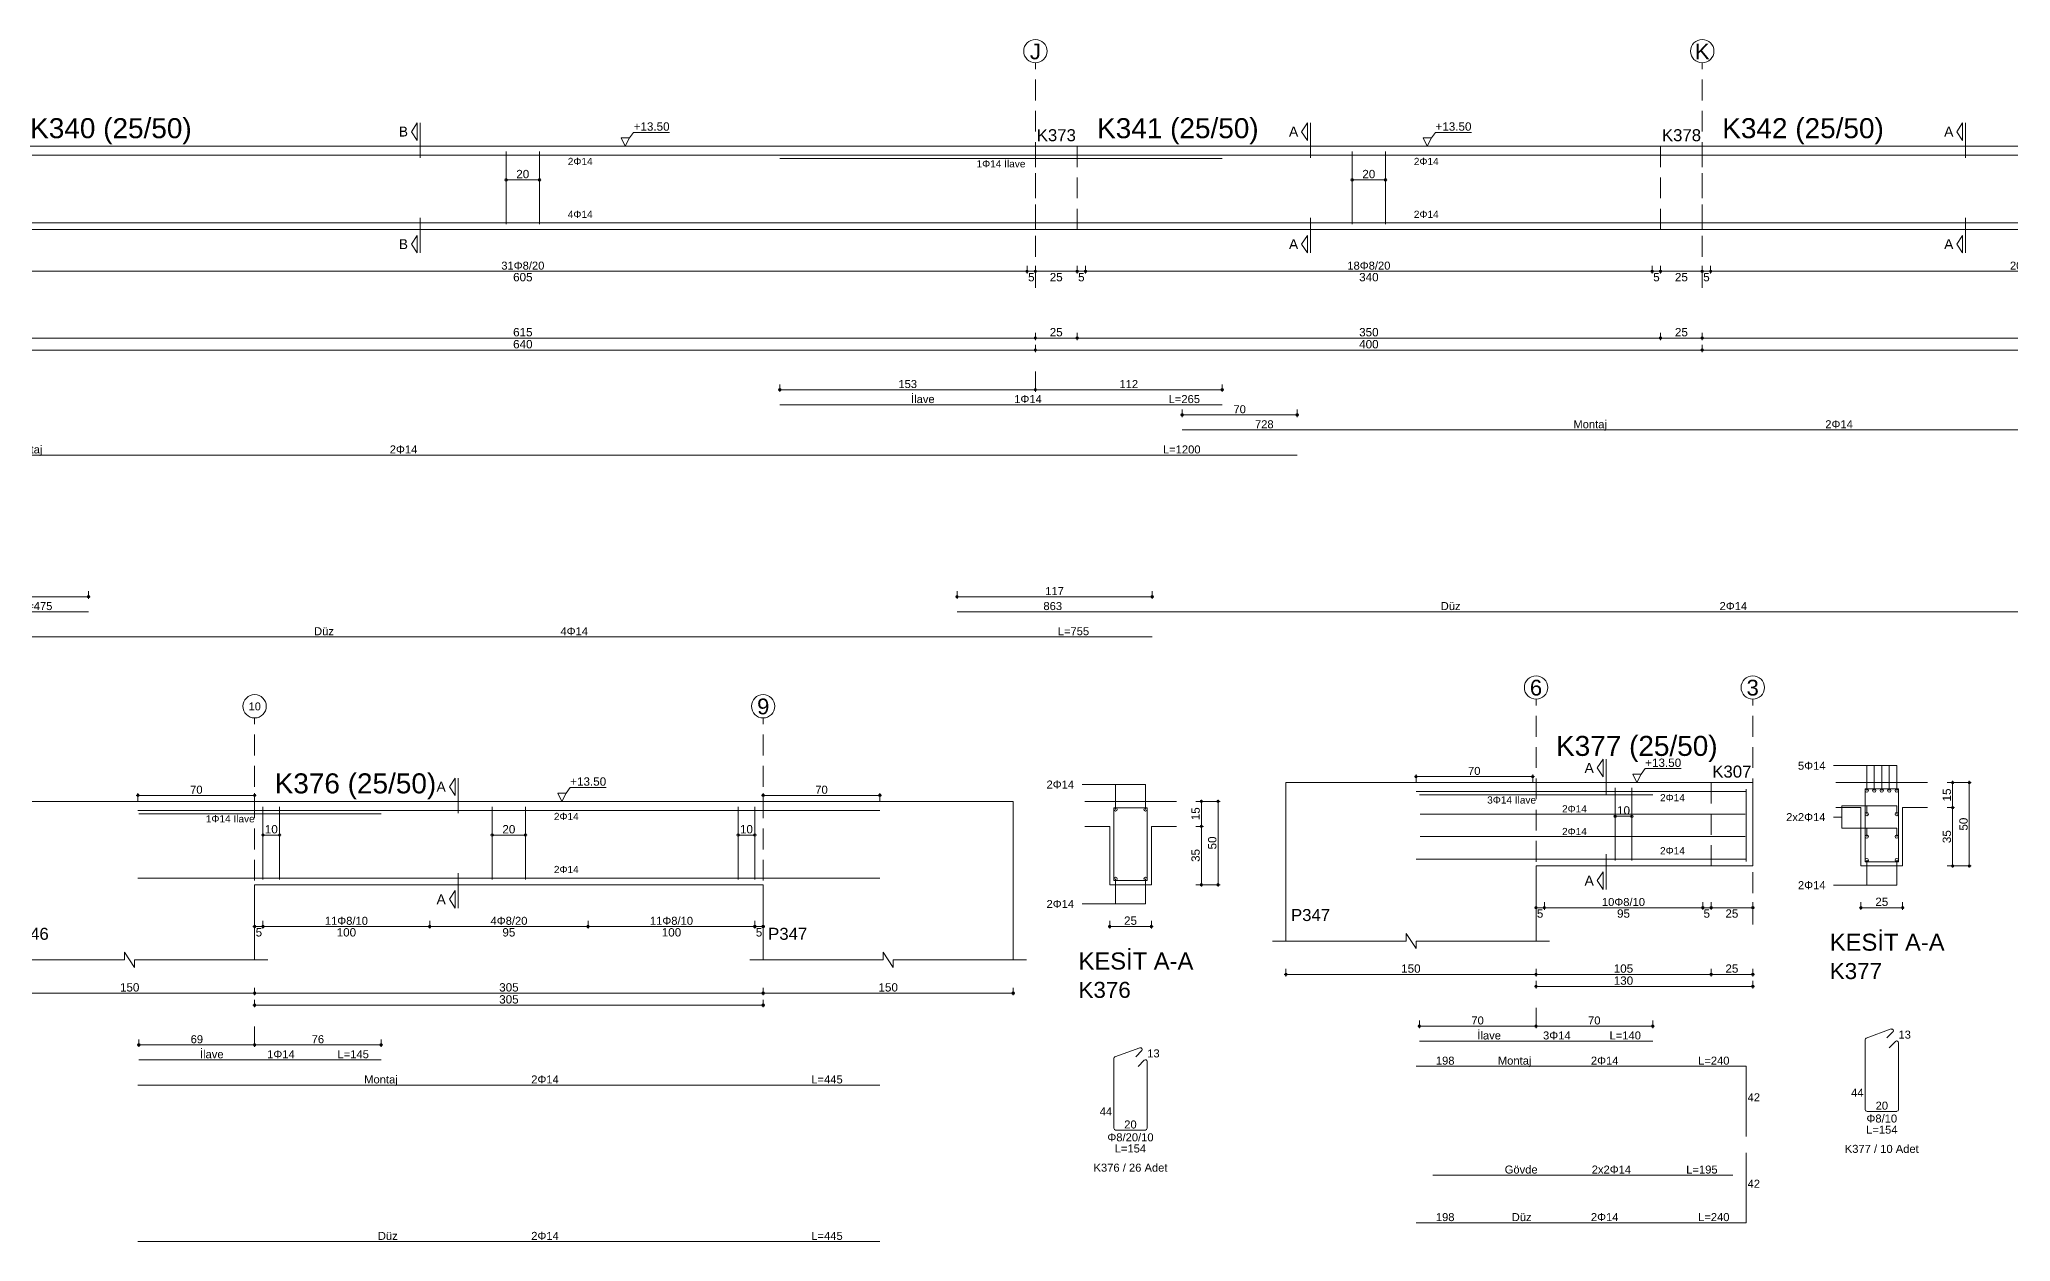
# Model space of a CAD drawing. Header units: millimetres. Extents: x 2232 to 85269, y -3593 to 5869.
# Drawn here: x 57228 to 59002, y -2623 to -1542 of the extents above; entities that cross this region are included whole.
import ezdxf

# ---------------------------------------------------------------- set-up
doc = ezdxf.new("R2010")
doc.units = ezdxf.units.MM
doc.linetypes.add('DASHDOT2', pattern=[12.7, 6.35, -3.175, 0, -3.175])
doc.linetypes.add('DASHED4', pattern=[18.75, 12.5, -6.25])
doc.layers.add('aks', color=251, linetype='DASHDOT2', lineweight=35)
for name, color, linetype in [('Donatı Topl. Uzun. Yazısı', 7, 'Continuous'), ('Donatı Uz. Yazısı', 7, 'Continuous'), ('Donatı Yazısı', 7, 'Continuous'), ('Donatı Çizgisi', 7, 'Continuous'), ('Kiriş', 7, 'Continuous'), ('Standart', 7, 'Continuous'), ('Ölçülendirme', 7, 'Continuous')]:
    doc.layers.add(name, color=color, linetype=linetype)
doc.styles.add('arial_1_18', font='arial.ttf', dxfattribs={"height": 0.2})

# ---------------------------------------------------------------- blocks, each defined once
blk = doc.blocks.new('IDE263Entity7549')
at = {"layer": 'aks', "color": 30, "linetype": 'DASHED4', "lineweight": 5}
for points in [[(18340.6, 2047), (18340.6, 2182)], [(18740.6, 2047), (18740.6, 2182)], [(18340.6, 1986), (18340.6, 1997)]]:
    blk.add_lwpolyline(points, dxfattribs=at)
at = {"layer": 'aks', "color": 1, "linetype": 'Continuous', "lineweight": 5}
for centre in [(18340.6, 2189), (18740.6, 2189)]:
    blk.add_circle(centre, 7, dxfattribs=at)
at = {"layer": 'Donatı Çizgisi', "color": 5, "linetype": 'Continuous', "lineweight": 5}
for points in [[(18023.1, 2085.2), (18023.1, 2128.8)], [(18043.1, 2085.2), (18043.1, 2128.8)], [(18530.6, 2085.2), (18530.6, 2128.8)], [(18550.6, 2085.2), (18550.6, 2128.8)], [(17339.6, 2126.6), (19156.6, 2126.6)], [(18187.3, 2124.6), (18452.6, 2124.6)], [(17339.6, 2086), (19156.6, 2086)], [(18187.3, 1977), (18452.6, 1977)], [(18428.6, 1961.9), (19156.6, 1961.9)], [(17339.6, 1946.8), (18497.6, 1946.8)], [(17339.6, 1852.9), (17772.6, 1852.9)], [(18293.6, 1852.9), (19156.6, 1852.9)], [(17655.6, 1837.8), (18410.6, 1837.8)]]:
    blk.add_lwpolyline(points, dxfattribs=at)
at = {"layer": 'Kiriş', "color": 1, "linetype": 'Continuous', "lineweight": 5}
for points in [[(17335.6, 2132), (19160.6, 2132)], [(17360.6, 2082), (19160.6, 2082)]]:
    blk.add_lwpolyline(points, dxfattribs=at)
at = {"layer": 'Kiriş', "color": 1, "linetype": 'DASHED4', "lineweight": 5}
for points in [[(18340.6, 2082), (18340.6, 2132)], [(18365.6, 2082), (18365.6, 2132)], [(18715.6, 2082), (18715.6, 2132)], [(18740.6, 2082), (18740.6, 2132)]]:
    blk.add_lwpolyline(points, dxfattribs=at)
at = {"layer": 'Ölçülendirme', "color": 1, "linetype": 'Continuous', "lineweight": 5}
for points in [[(17966.3, 2140.7), (17969.8, 2146)], [(17969.8, 2135.5), (17966.3, 2140.7)], [(17969.8, 2135.5), (17969.8, 2146)], [(17971.6, 2125), (17971.6, 2146)], [(18097.1, 2137), (18099.6, 2140.3)], [(18099.6, 2140.3), (18121.2, 2140.3)], [(18500.3, 2140.7), (18503.8, 2146)], [(18503.8, 2135.5), (18500.3, 2140.7)], [(18503.8, 2135.5), (18503.8, 2146)], [(18505.6, 2125), (18505.6, 2146)], [(18578.1, 2137), (18580.6, 2140.3)], [(18580.6, 2140.3), (18602.2, 2140.3)], [(18893.3, 2140.7), (18896.8, 2146)], [(18896.8, 2135.5), (18893.3, 2140.7)], [(18896.8, 2135.5), (18896.8, 2146)], [(18898.6, 2125), (18898.6, 2146)], [(18094.6, 2132), (18092.1, 2137)], [(18092.1, 2137), (18097.1, 2137)], [(18097.1, 2137), (18094.6, 2132)], [(18094.6, 2132), (18094.6, 2132)], [(18575.6, 2132), (18573.1, 2137)], [(18573.1, 2137), (18578.1, 2137)], [(18578.1, 2137), (18575.6, 2132)], [(18575.6, 2132), (18575.6, 2132)], [(18023.1, 2111.8), (18043.1, 2111.8)], [(18530.6, 2111.8), (18550.6, 2111.8)], [(17971.6, 2068), (17971.6, 2089)], [(18505.6, 2068), (18505.6, 2089)], [(18898.6, 2068), (18898.6, 2089)], [(17966.3, 2073.2), (17969.8, 2078.5)], [(17969.8, 2068), (17966.3, 2073.2)], [(17969.8, 2068), (17969.8, 2078.5)], [(18500.3, 2073.2), (18503.8, 2078.5)], [(18503.8, 2068), (18500.3, 2073.2)], [(18503.8, 2068), (18503.8, 2078.5)], [(18893.3, 2073.2), (18896.8, 2078.5)], [(18896.8, 2068), (18893.3, 2073.2)], [(18896.8, 2068), (18896.8, 2078.5)], [(18335.6, 2055.7), (18335.6, 2060.2)], [(18340.6, 2055.7), (18340.6, 2060.2)], [(18365.6, 2055.7), (18365.6, 2060.2)], [(18370.6, 2055.7), (18370.6, 2060.2)], [(18710.6, 2055.7), (18710.6, 2060.2)], [(18715.6, 2055.7), (18715.6, 2060.2)], [(18740.6, 2055.7), (18740.6, 2060.2)], [(18745.6, 2055.7), (18745.6, 2060.2)], [(17359.6, 2057), (19161.6, 2057)], [(17334.6, 2017), (19161.6, 2017)], [(18340.6, 2015.7), (18340.6, 2020.2)], [(18340.6, 2008.5), (18340.6, 2013)], [(18365.6, 2015.7), (18365.6, 2020.2)], [(18715.6, 2015.7), (18715.6, 2020.2)], [(18740.6, 2015.7), (18740.6, 2020.2)], [(18740.6, 2008.5), (18740.6, 2013)], [(17359.6, 2009.8), (19161.6, 2009.8)], [(18187.3, 1984.7), (18187.3, 1989.2)], [(18340.6, 1984.7), (18340.6, 1989.2)], [(18340.6, 1984.7), (18340.6, 1989.2)], [(18452.6, 1984.7), (18452.6, 1989.2)], [(18186.3, 1986), (18341.6, 1986)], [(18339.6, 1986), (18453.6, 1986)], [(18427.6, 1970.9), (18498.6, 1970.9)], [(18428.6, 1969.6), (18428.6, 1974.1)], [(18497.6, 1969.6), (18497.6, 1974.1)], [(17654.6, 1861.9), (17773.6, 1861.9)], [(17772.6, 1860.7), (17772.6, 1865.2)], [(18292.6, 1861.9), (18411.6, 1861.9)], [(18293.6, 1860.7), (18293.6, 1865.2)], [(18410.6, 1860.7), (18410.6, 1865.2)]]:
    blk.add_lwpolyline(points, dxfattribs=at)
for centre in [(18023.1, 2111.8), (18043.1, 2111.8), (18530.6, 2111.8), (18550.6, 2111.8), (18335.6, 2057), (18335.6, 2057), (18340.6, 2057), (18340.6, 2057), (18365.6, 2057), (18365.6, 2057), (18370.6, 2057), (18370.6, 2057), (18710.6, 2057), (18710.6, 2057), (18715.6, 2057), (18715.6, 2057), (18740.6, 2057), (18740.6, 2057), (18745.6, 2057), (18745.6, 2057), (18340.6, 2017), (18340.6, 2017), (18340.6, 2009.8), (18340.6, 2009.8), (18365.6, 2017), (18365.6, 2017), (18715.6, 2017), (18715.6, 2017), (18740.6, 2017), (18740.6, 2017), (18740.6, 2009.8), (18740.6, 2009.8), (18187.3, 1986), (18340.6, 1986), (18340.6, 1986), (18452.6, 1986), (18428.6, 1970.9), (18497.6, 1970.9), (17772.6, 1861.9), (18293.6, 1861.9), (18410.6, 1861.9)]:
    blk.add_circle(centre, 0.75, dxfattribs=at)
at = {"layer": 'aks', "color": 1, "linetype": 'Continuous', "lineweight": 5, "style": 'arial_1_18'}
for s, p in [('J', (18337.3, 2184.1)), ('K', (18736.2, 2184.1))]:
    blk.add_text(s, height=9.45, dxfattribs=at).set_placement(p)
at = {"layer": 'Donatı Topl. Uzun. Yazısı', "color": 1, "linetype": 'Continuous', "lineweight": 5, "style": 'arial_1_18'}
for s, p in [('L=265', (18420.5, 1978)), ('L=1200', (18417.1, 1947.8)), ('L=475', (17732.1, 1853.9)), ('L=755', (18354, 1838.8))]:
    blk.add_text(s, height=4.8, dxfattribs=at).set_placement(p)
at = {"layer": 'Donatı Uz. Yazısı', "color": 1, "linetype": 'Continuous', "lineweight": 5, "style": 'arial_1_18'}
for s, p in [('728', (18472.3, 1962.9)), ('863', (18345.4, 1853.9))]:
    blk.add_text(s, height=4.8, dxfattribs=at).set_placement(p)
at = {"layer": 'Donatı Yazısı', "color": 5, "linetype": 'Continuous', "lineweight": 5, "style": 'arial_1_18'}
for s, p in [('2Φ14', (18060.1, 2120.7)), ('2Φ14', (18567.6, 2120.7)), ('4Φ14', (18060.1, 2089)), ('2Φ14', (18567.6, 2089))]:
    blk.add_text(s, height=4.32, rotation=360, dxfattribs=at).set_placement(p)
for s, height, p in [('1Φ14 İlave', 4.32, (18305.3, 2119.3)), ('1Φ14', 4.8, (18327.9, 1978)), ('2Φ14', 4.8, (18814.4, 1962.9)), ('2Φ14', 4.8, (17953.3, 1947.8)), ('2Φ14', 4.8, (18751, 1853.9)), ('4Φ14', 4.8, (18055.7, 1838.8))]:
    blk.add_text(s, height=height, dxfattribs=at).set_placement(p)
at = {"layer": 'Donatı Yazısı', "color": 1, "linetype": 'Continuous', "lineweight": 5, "style": 'arial_1_18'}
for s, p in [('İlave', (18266, 1978)), ('Montaj', (18663.3, 1962.9)), ('Montaj', (17724.8, 1947.8)), ('Düz', (18583.7, 1853.9)), ('Düz', (17907.9, 1838.8))]:
    blk.add_text(s, height=4.8, dxfattribs=at).set_placement(p)
at = {"layer": 'Kiriş', "color": 1, "linetype": 'Continuous', "lineweight": 5, "style": 'arial_1_18'}
for s, height, p in [('K340 (25/50)', 12, (17737.6, 2136.8)), ('K373', 7.2, (18341.4, 2135)), ('K341 (25/50)', 12, (18377.6, 2136.8)), ('K378', 7.2, (18716.4, 2135)), ('K342 (25/50)', 12, (18752.6, 2136.8))]:
    blk.add_text(s, height=height, dxfattribs=at).set_placement(p)
at = {"layer": 'Ölçülendirme', "color": 1, "linetype": 'Continuous', "lineweight": 5, "style": 'arial_1_18'}
for s, height, p in [('B', 5.95, (17958.7, 2137.8)), ('+13.50', 5, (18099.6, 2141.3)), ('A', 5.95, (18492.7, 2137.8)), ('+13.50', 5, (18580.6, 2141.3)), ('A', 5.95, (18885.7, 2137.8)), ('B', 5.95, (17958.7, 2070.3)), ('A', 5.95, (18492.7, 2070.3)), ('A', 5.95, (18885.7, 2070.3)), ('605', 5, (18027.3, 2051)), ('5', 5, (18336.2, 2051)), ('25', 5, (18349.2, 2051)), ('5', 5, (18366.2, 2051)), ('340', 5, (18534.8, 2051)), ('5', 5, (18711.2, 2051)), ('25', 5, (18724.2, 2051)), ('5', 5, (18741.2, 2051)), ('615', 5, (18027.3, 2018)), ('25', 5, (18349.2, 2018)), ('350', 5, (18534.8, 2018)), ('25', 5, (18724.2, 2018)), ('640', 5, (18027.3, 2010.8)), ('400', 5, (18534.8, 2010.8))]:
    blk.add_text(s, height=height, dxfattribs=at).set_placement(p)
for p in [(18029.2, 2112.8), (18536.7, 2112.8)]:
    blk.add_text('20', height=5, rotation=360, dxfattribs=at).set_placement(p)
at = {"layer": 'Ölçülendirme', "color": 5, "linetype": 'Continuous', "lineweight": 5, "style": 'arial_1_18'}
for s, p in [('31Φ8/20', (18020.2, 2058)), ('18Φ8/20', (18527.7, 2058)), ('20Φ8/20', (18925.2, 2058)), ('153', (18258.4, 1987)), ('112', (18391, 1987)), ('70', (18459.4, 1971.9)), ('117', (18346.5, 1862.9))]:
    blk.add_text(s, height=4.8, dxfattribs=at).set_placement(p)
blk = doc.blocks.new('IDE263Entity7579')
at = {"layer": 'aks', "color": 30, "linetype": 'DASHED4', "lineweight": 5}
for points in [[(18427.8, 1648.6), (18427.8, 1783.6)], [(18732.8, 1648.6), (18732.8, 1783.6)], [(18427.8, 1587.6), (18427.8, 1598.6)]]:
    blk.add_lwpolyline(points, dxfattribs=at)
at = {"layer": 'aks', "color": 1, "linetype": 'Continuous', "lineweight": 5}
for centre in [(18427.8, 1790.6), (18732.8, 1790.6)]:
    blk.add_circle(centre, 7, dxfattribs=at)
at = {"layer": 'Donatı Çizgisi', "color": 5, "linetype": 'Continuous', "lineweight": 5}
for points in [[(18357.8, 1728.2), (18802.8, 1728.2)], [(18432.8, 1686.8), (18432.8, 1730.4)], [(18442.8, 1686.8), (18442.8, 1730.4)], [(18570.3, 1686.8), (18570.3, 1730.4)], [(18590.3, 1686.8), (18590.3, 1730.4)], [(18717.8, 1686.8), (18717.8, 1730.4)], [(18727.8, 1686.8), (18727.8, 1730.4)], [(18943.2, 1686.1), (18943.2, 1729.8)], [(18943.2, 1729.8), (18963.2, 1729.8)], [(18963.2, 1686.1), (18963.2, 1729.8)], [(18358.3, 1726.2), (18503.6, 1726.2)], [(18357.8, 1687.6), (18802.8, 1687.6)], [(18943.2, 1686.1), (18963.2, 1686.1)], [(18943.8, 1580.4), (18958.8, 1585.9)], [(18358.3, 1578.6), (18503.6, 1578.6)], [(18943.2, 1537.6), (18943.2, 1579.4)], [(18956.3, 1580.5), (18959.9, 1584.2)], [(18957.7, 1574.6), (18961.4, 1578.4)], [(18963.2, 1537.6), (18963.2, 1577.7)], [(18357.8, 1563.5), (18802.8, 1563.5)], [(18944.2, 1536.5), (18962.1, 1536.5)], [(18357.8, 1469.7), (18802.8, 1469.7)]]:
    blk.add_lwpolyline(points, dxfattribs=at)
for centre in [(18944.2, 1728.8), (18962.2, 1728.8), (18944.2, 1687.1), (18962.2, 1687.1)]:
    blk.add_circle(centre, 1, dxfattribs=at)
for centre, start, end in [((18959.2, 1584.9), 315, 110), ((18944.2, 1579.4), 110, 180), ((18962.1, 1577.7), 0, 135), ((18944.2, 1537.6), 180, 270), ((18962.1, 1537.6), 270, 0)]:
    blk.add_arc(centre, 1.02, start, end, dxfattribs=at)
at = {"layer": 'Kiriş', "color": 1, "linetype": 'Continuous', "lineweight": 5}
for points in [[(18277.8, 1733.6), (18882.8, 1733.6)], [(18277.8, 1638.6), (18277.8, 1733.6)], [(18882.8, 1638.6), (18882.8, 1733.6)], [(18925.7, 1733.6), (18980.7, 1733.6)], [(18925.7, 1718.6), (18940.7, 1718.6)], [(18940.7, 1683.6), (18940.7, 1718.6)], [(18965.7, 1718.6), (18980.7, 1718.6)], [(18965.7, 1683.6), (18965.7, 1718.6)], [(18427.8, 1683.6), (18732.8, 1683.6)], [(18427.8, 1638.6), (18427.8, 1683.6)], [(18732.8, 1638.6), (18732.8, 1683.6)], [(18940.7, 1683.6), (18965.7, 1683.6)], [(18269.8, 1638.6), (18349.8, 1638.6)], [(18355.8, 1634.1), (18349.8, 1643.1)], [(18349.8, 1638.6), (18349.8, 1643.1)], [(18355.8, 1638.6), (18435.8, 1638.6)], [(18355.8, 1634.1), (18355.8, 1638.6)], [(18724.8, 1638.6), (18804.8, 1638.6)], [(18810.8, 1634.1), (18804.8, 1643.1)], [(18804.8, 1638.6), (18804.8, 1643.1)], [(18810.8, 1638.6), (18890.8, 1638.6)], [(18810.8, 1634.1), (18810.8, 1638.6)]]:
    blk.add_lwpolyline(points, dxfattribs=at)
at = {"layer": 'Ölçülendirme', "color": 1, "linetype": 'Continuous', "lineweight": 5}
for points in [[(18357.8, 1734), (18357.8, 1738.5)], [(18427.8, 1734), (18427.8, 1738.5)], [(18544.6, 1742.4), (18548.1, 1747.6)], [(18548.1, 1737.1), (18544.6, 1742.4)], [(18548.1, 1737.1), (18548.1, 1747.6)], [(18549.8, 1726.6), (18549.8, 1747.6)], [(18612.1, 1733.6), (18609.6, 1738.6)], [(18609.6, 1738.6), (18614.6, 1738.6)], [(18614.6, 1738.6), (18612.1, 1733.6)], [(18614.6, 1738.6), (18617.1, 1742)], [(18617.1, 1742), (18638.6, 1742)], [(18732.8, 1734), (18732.8, 1738.5)], [(18802.8, 1734), (18802.8, 1738.5)], [(18924.2, 1743.8), (18962.2, 1743.8)], [(18944.2, 1728.8), (18944.2, 1743.8)], [(18962.2, 1728.8), (18962.2, 1743.8)], [(18356.8, 1737.2), (18428.8, 1737.2)], [(18612.1, 1733.6), (18612.1, 1733.6)], [(18731.8, 1737.2), (18803.8, 1737.2)], [(18992.4, 1733.6), (19006.9, 1733.6)], [(18995.7, 1682.6), (18995.7, 1734.6)], [(19005.7, 1682.6), (19005.7, 1734.6)], [(18992.4, 1718.6), (18996.9, 1718.6)], [(18432.8, 1713.4), (18442.8, 1713.4)], [(18570.3, 1713.4), (18590.3, 1713.4)], [(18717.8, 1713.4), (18727.8, 1713.4)], [(18544.6, 1674.9), (18548.1, 1680.1)], [(18548.1, 1669.6), (18548.1, 1680.1)], [(18549.8, 1669.6), (18549.8, 1690.6)], [(18944.2, 1672.1), (18944.2, 1687.1)], [(18962.2, 1672.1), (18962.2, 1687.1)], [(18992.4, 1683.6), (19006.9, 1683.6)], [(18548.1, 1669.6), (18544.6, 1674.9)], [(18924.2, 1672.1), (18962.2, 1672.1)], [(18426.8, 1658.6), (18733.8, 1658.6)], [(18427.8, 1657.4), (18427.8, 1661.9)], [(18432.8, 1657.4), (18432.8, 1661.9)], [(18532.8, 1657.4), (18532.8, 1661.9)], [(18627.8, 1657.4), (18627.8, 1661.9)], [(18727.8, 1657.4), (18727.8, 1661.9)], [(18732.8, 1657.4), (18732.8, 1661.9)], [(18939.7, 1658.6), (18966.7, 1658.6)], [(18940.7, 1657.4), (18940.7, 1661.9)], [(18965.7, 1657.4), (18965.7, 1661.9)], [(18277.8, 1617.4), (18277.8, 1621.9)], [(18427.8, 1617.4), (18427.8, 1621.9)], [(18732.8, 1617.4), (18732.8, 1621.9)], [(18882.8, 1617.4), (18882.8, 1621.9)], [(18276.8, 1618.6), (18883.8, 1618.6)], [(18426.8, 1611.4), (18733.8, 1611.4)], [(18427.8, 1610.2), (18427.8, 1614.7)], [(18732.8, 1610.2), (18732.8, 1614.7)], [(18357.3, 1587.6), (18428.8, 1587.6)], [(18358.3, 1586.4), (18358.3, 1590.9)], [(18426.8, 1587.6), (18504.6, 1587.6)], [(18427.8, 1586.4), (18427.8, 1590.9)], [(18427.8, 1586.4), (18427.8, 1590.9)], [(18503.6, 1586.4), (18503.6, 1590.9)]]:
    blk.add_lwpolyline(points, dxfattribs=at)
for centre in [(18357.8, 1737.2), (18427.8, 1737.2), (18732.8, 1737.2), (18802.8, 1737.2), (18995.7, 1733.6), (19005.7, 1733.6), (18995.7, 1718.6), (18432.8, 1713.4), (18442.8, 1713.4), (18570.3, 1713.4), (18590.3, 1713.4), (18717.8, 1713.4), (18727.8, 1713.4), (18995.7, 1683.6), (19005.7, 1683.6), (18427.8, 1658.6), (18432.8, 1658.6), (18432.8, 1658.6), (18532.8, 1658.6), (18532.8, 1658.6), (18627.8, 1658.6), (18627.8, 1658.6), (18727.8, 1658.6), (18727.8, 1658.6), (18732.8, 1658.6), (18940.7, 1658.6), (18965.7, 1658.6), (18277.8, 1618.6), (18427.8, 1618.6), (18427.8, 1618.6), (18427.8, 1611.4), (18732.8, 1618.6), (18732.8, 1618.6), (18732.8, 1611.4), (18882.8, 1618.6), (18358.3, 1587.6), (18427.8, 1587.6), (18427.8, 1587.6), (18503.6, 1587.6)]:
    blk.add_circle(centre, 0.75, dxfattribs=at)
at = {"layer": 'aks', "color": 1, "linetype": 'Continuous', "lineweight": 5, "style": 'arial_1_18'}
for s, height, p in [('10', 4.73, (18424.2, 1788.2)), ('9', 9.45, (18729.2, 1785.8))]:
    blk.add_text(s, height=height, dxfattribs=at).set_placement(p)
at = {"layer": 'Donatı Topl. Uzun. Yazısı', "color": 1, "linetype": 'Continuous', "lineweight": 5, "style": 'arial_1_18'}
for s, p in [('L=145', (18477.5, 1579.6)), ('L=445', (18761.7, 1564.5)), ('L=154', (18943.7, 1523.1)), ('L=445', (18761.7, 1470.7))]:
    blk.add_text(s, height=4.8, dxfattribs=at).set_placement(p)
at = {"layer": 'Donatı Uz. Yazısı', "color": 1, "linetype": 'Continuous', "lineweight": 5, "style": 'arial_1_18'}
for s, p in [('13', (18963.2, 1580.1)), ('44', (18934.7, 1545.3)), ('20', (18949.4, 1537.5))]:
    blk.add_text(s, height=4.8, dxfattribs=at).set_placement(p)
at = {"layer": 'Donatı Yazısı', "color": 5, "linetype": 'Continuous', "lineweight": 5, "style": 'arial_1_18'}
for s, height, p in [('2Φ14', 4.8, (18902.8, 1741.3)), ('1Φ14 İlave', 4.32, (18398.5, 1721)), ('2Φ14', 4.8, (18902.8, 1669.7)), ('1Φ14', 4.8, (18435.3, 1579.6)), ('2Φ14', 4.8, (18593.7, 1564.5)), ('Φ8/20/10', 4.8, (18939.3, 1529.8)), ('K376 / 26 Adet', 4.8, (18931, 1511.6)), ('2Φ14', 4.8, (18593.7, 1470.7))]:
    blk.add_text(s, height=height, dxfattribs=at).set_placement(p)
for p in [(18607.3, 1722.4), (18607.3, 1690.6)]:
    blk.add_text('2Φ14', height=4.32, rotation=360, dxfattribs=at).set_placement(p)
at = {"layer": 'Donatı Yazısı', "color": 1, "linetype": 'Continuous', "lineweight": 5, "style": 'arial_1_18'}
for s, p in [('İlave', (18395, 1579.6)), ('Montaj', (18493.5, 1564.5)), ('Düz', (18501.7, 1470.7))]:
    blk.add_text(s, height=4.8, dxfattribs=at).set_placement(p)
at = {"layer": 'Kiriş', "color": 1, "linetype": 'Continuous', "lineweight": 5, "style": 'arial_1_18'}
for s, height, p in [('K376 (25/50)', 12, (18439.8, 1738.4)), ('P346', 7.2, (18280.8, 1650.6)), ('P347', 7.2, (18735.8, 1650.6)), ('KESİT A-A', 10.2, (18922, 1632.8)), ('K376', 9.6, (18922, 1615.8))]:
    blk.add_text(s, height=height, dxfattribs=at).set_placement(p)
at = {"layer": 'Ölçülendirme', "color": 1, "linetype": 'Continuous', "lineweight": 5, "style": 'arial_1_18'}
for s, height, p in [('70', 4.8, (18389.1, 1738.2)), ('A', 5.95, (18536.9, 1739.4)), ('+13.50', 5, (18617.1, 1743)), ('70', 4.8, (18764.1, 1738.2)), ('A', 5.95, (18536.9, 1671.9)), ('5', 5, (18428.4, 1652.6)), ('100', 5, (18477, 1652.6)), ('95', 5, (18576.4, 1652.6)), ('100', 5, (18672, 1652.6)), ('5', 5, (18728.4, 1652.6)), ('25', 5, (18949.3, 1659.6)), ('150', 5, (18347, 1619.6)), ('305', 5, (18574.5, 1619.6)), ('150', 5, (18802, 1619.6)), ('305', 5, (18574.5, 1612.4))]:
    blk.add_text(s, height=height, dxfattribs=at).set_placement(p)
for s, rotation, p in [('15', 90, (18994.7, 1722.3)), ('10', 360, (18433.9, 1714.4)), ('20', 360, (18576.4, 1714.4)), ('10', 360, (18718.9, 1714.4)), ('35', 90, (18994.7, 1697.3)), ('50', 90, (19004.7, 1704.8))]:
    blk.add_text(s, height=5, rotation=rotation, dxfattribs=at).set_placement(p)
at = {"layer": 'Ölçülendirme', "color": 5, "linetype": 'Continuous', "lineweight": 5, "style": 'arial_1_18'}
for s, p in [('11Φ8/10', (18469.9, 1659.6)), ('4Φ8/20', (18569.3, 1659.6)), ('11Φ8/10', (18664.9, 1659.6)), ('69', (18389.4, 1588.6)), ('76', (18462, 1588.6))]:
    blk.add_text(s, height=4.8, dxfattribs=at).set_placement(p)
blk = doc.blocks.new('IDE263Entity7580')
at = {"layer": 'aks', "color": 30, "linetype": 'DASHED4', "lineweight": 5}
for points in [[(19424.7, 1648.6), (19424.7, 1783.6)], [(19554.7, 1648.6), (19554.7, 1783.6)], [(19424.7, 1587.6), (19424.7, 1598.6)]]:
    blk.add_lwpolyline(points, dxfattribs=at)
at = {"layer": 'aks', "color": 1, "linetype": 'Continuous', "lineweight": 5}
for centre in [(19424.7, 1790.6), (19554.7, 1790.6)]:
    blk.add_circle(centre, 7, dxfattribs=at)
at = {"layer": 'Donatı Çizgisi', "color": 5, "linetype": 'Continuous', "lineweight": 5}
for points in [[(19352.7, 1728.2), (19550.7, 1728.2)], [(19472.2, 1686.8), (19472.2, 1730.4)], [(19482.2, 1686.8), (19482.2, 1730.4)], [(19550.7, 1686.2), (19550.7, 1729.6)], [(19622.1, 1686.1), (19622.1, 1729.8)], [(19622.1, 1729.8), (19642.1, 1729.8)], [(19642.1, 1686.1), (19642.1, 1729.8)], [(19354.7, 1726.2), (19494.7, 1726.2)], [(19355.2, 1714.7), (19550.2, 1714.7)], [(19355.2, 1701.2), (19550.2, 1701.2)], [(19352.7, 1687.6), (19550.7, 1687.6)], [(19622.1, 1686.1), (19642.1, 1686.1)], [(19622.8, 1580.4), (19637.8, 1585.9)], [(19354.7, 1578.6), (19494.7, 1578.6)], [(19622.1, 1537.6), (19622.1, 1579.4)], [(19635.2, 1580.5), (19638.8, 1584.2)], [(19636.6, 1574.6), (19640.4, 1578.4)], [(19642.1, 1537.6), (19642.1, 1577.7)], [(19352.7, 1563.5), (19550.7, 1563.5)], [(19550.7, 1521.5), (19550.7, 1563.5)], [(19623.1, 1536.5), (19641.1, 1536.5)], [(19550.7, 1469.7), (19550.7, 1511.7)], [(19362.7, 1498.2), (19542.7, 1498.2)], [(19352.7, 1469.7), (19550.7, 1469.7)]]:
    blk.add_lwpolyline(points, dxfattribs=at)
for centre in [(19623.1, 1728.8), (19627.6, 1728.8), (19632.1, 1728.8), (19636.6, 1728.8), (19641.1, 1728.8), (19623.1, 1714.7), (19641.1, 1714.7), (19623.1, 1701.2), (19641.1, 1701.2), (19623.1, 1687.1), (19641.1, 1687.1)]:
    blk.add_circle(centre, 1, dxfattribs=at)
for centre, start, end in [((19638.1, 1584.9), 315, 110), ((19623.1, 1579.4), 110, 180), ((19641.1, 1577.7), 0, 135), ((19623.1, 1537.6), 180, 270), ((19641.1, 1537.6), 270, 0)]:
    blk.add_arc(centre, 1.02, start, end, dxfattribs=at)
at = {"layer": 'Kiriş', "color": 1, "linetype": 'Continuous', "lineweight": 5}
for points in [[(19274.7, 1733.6), (19554.7, 1733.6)], [(19274.7, 1638.6), (19274.7, 1733.6)], [(19554.7, 1683.6), (19554.7, 1733.6)], [(19604.6, 1733.6), (19659.6, 1733.6)], [(19604.6, 1718.6), (19619.6, 1718.6)], [(19619.6, 1683.6), (19619.6, 1718.6)], [(19644.6, 1718.6), (19659.6, 1718.6)], [(19644.6, 1683.6), (19644.6, 1718.6)], [(19424.7, 1683.6), (19554.7, 1683.6)], [(19424.7, 1638.6), (19424.7, 1683.6)], [(19619.6, 1683.6), (19644.6, 1683.6)], [(19266.7, 1638.6), (19346.7, 1638.6)], [(19352.7, 1634.1), (19346.7, 1643.1)], [(19346.7, 1638.6), (19346.7, 1643.1)], [(19352.7, 1638.6), (19432.7, 1638.6)], [(19352.7, 1634.1), (19352.7, 1638.6)]]:
    blk.add_lwpolyline(points, dxfattribs=at)
at = {"layer": 'Kiriş', "color": 1, "linetype": 'DASHED4', "lineweight": 5}
for points in [[(19529.7, 1683.6), (19529.7, 1733.6)], [(19554.7, 1683.6), (19554.7, 1733.6)]]:
    blk.add_lwpolyline(points, dxfattribs=at)
at = {"layer": 'Ölçülendirme', "color": 1, "linetype": 'Continuous', "lineweight": 5}
for points in [[(19352.7, 1734), (19352.7, 1738.5)], [(19422.7, 1734), (19422.7, 1738.5)], [(19461.4, 1742.4), (19464.9, 1747.6)], [(19464.9, 1737.1), (19461.4, 1742.4)], [(19464.9, 1737.1), (19464.9, 1747.6)], [(19466.7, 1726.6), (19466.7, 1747.6)], [(19485.2, 1733.6), (19482.7, 1738.6)], [(19482.7, 1738.6), (19487.7, 1738.6)], [(19487.7, 1738.6), (19485.2, 1733.6)], [(19487.7, 1738.6), (19490.2, 1742)], [(19490.2, 1742), (19511.7, 1742)], [(19603.1, 1743.8), (19641.1, 1743.8)], [(19623.1, 1728.8), (19623.1, 1743.8)], [(19627.6, 1728.8), (19627.6, 1743.8)], [(19632.1, 1728.8), (19632.1, 1743.8)], [(19636.6, 1728.8), (19636.6, 1743.8)], [(19641.1, 1728.8), (19641.1, 1743.8)], [(19351.7, 1737.2), (19423.7, 1737.2)], [(19485.2, 1733.6), (19485.2, 1733.6)], [(19671.3, 1733.6), (19685.8, 1733.6)], [(19674.6, 1682.6), (19674.6, 1734.6)], [(19684.6, 1682.6), (19684.6, 1734.6)], [(19608.1, 1719.7), (19641.1, 1719.7)], [(19608.1, 1706.2), (19608.1, 1719.7)], [(19623.1, 1714.7), (19623.1, 1719.7)], [(19641.1, 1714.7), (19641.1, 1719.7)], [(19671.3, 1718.6), (19675.8, 1718.6)], [(19472.2, 1713.4), (19482.2, 1713.4)], [(19603.1, 1712.9), (19608.1, 1712.9)], [(19608.1, 1706.2), (19641.1, 1706.2)], [(19623.1, 1701.2), (19623.1, 1706.2)], [(19641.1, 1701.2), (19641.1, 1706.2)], [(19461.4, 1674.9), (19464.9, 1680.1)], [(19464.9, 1669.6), (19464.9, 1680.1)], [(19466.7, 1669.6), (19466.7, 1690.6)], [(19623.1, 1672.1), (19623.1, 1687.1)], [(19641.1, 1672.1), (19641.1, 1687.1)], [(19671.3, 1683.6), (19685.8, 1683.6)], [(19464.9, 1669.6), (19461.4, 1674.9)], [(19603.1, 1672.1), (19641.1, 1672.1)], [(19423.7, 1658.6), (19555.7, 1658.6)], [(19424.7, 1657.4), (19424.7, 1661.9)], [(19429.7, 1657.4), (19429.7, 1661.9)], [(19524.7, 1657.4), (19524.7, 1661.9)], [(19529.7, 1657.4), (19529.7, 1661.9)], [(19554.7, 1657.4), (19554.7, 1661.9)], [(19618.6, 1658.6), (19645.6, 1658.6)], [(19619.6, 1657.4), (19619.6, 1661.9)], [(19644.6, 1657.4), (19644.6, 1661.9)], [(19274.7, 1617.4), (19274.7, 1621.9)], [(19424.7, 1617.4), (19424.7, 1621.9)], [(19529.7, 1617.4), (19529.7, 1621.9)], [(19554.7, 1617.4), (19554.7, 1621.9)], [(19273.7, 1618.6), (19555.7, 1618.6)], [(19423.7, 1611.4), (19555.7, 1611.4)], [(19424.7, 1610.2), (19424.7, 1614.7)], [(19554.7, 1610.2), (19554.7, 1614.7)], [(19353.7, 1587.6), (19425.7, 1587.6)], [(19354.7, 1586.4), (19354.7, 1590.9)], [(19423.7, 1587.6), (19495.7, 1587.6)], [(19424.7, 1586.4), (19424.7, 1590.9)], [(19424.7, 1586.4), (19424.7, 1590.9)], [(19494.7, 1586.4), (19494.7, 1590.9)]]:
    blk.add_lwpolyline(points, dxfattribs=at)
for centre in [(19352.7, 1737.2), (19422.7, 1737.2), (19674.6, 1733.6), (19684.6, 1733.6), (19674.6, 1718.6), (19472.2, 1713.4), (19482.2, 1713.4), (19674.6, 1683.6), (19684.6, 1683.6), (19424.7, 1658.6), (19429.7, 1658.6), (19429.7, 1658.6), (19524.7, 1658.6), (19524.7, 1658.6), (19529.7, 1658.6), (19529.7, 1658.6), (19554.7, 1658.6), (19619.6, 1658.6), (19644.6, 1658.6), (19274.7, 1618.6), (19424.7, 1618.6), (19424.7, 1618.6), (19424.7, 1611.4), (19529.7, 1618.6), (19529.7, 1618.6), (19554.7, 1618.6), (19554.7, 1611.4), (19354.7, 1587.6), (19424.7, 1587.6), (19424.7, 1587.6), (19494.7, 1587.6)]:
    blk.add_circle(centre, 0.75, dxfattribs=at)
at = {"layer": 'aks', "color": 1, "linetype": 'Continuous', "lineweight": 5, "style": 'arial_1_18'}
for s, p in [('6', (19421, 1785.8)), ('3', (19551, 1785.8))]:
    blk.add_text(s, height=9.45, dxfattribs=at).set_placement(p)
at = {"layer": 'Donatı Topl. Uzun. Yazısı', "color": 1, "linetype": 'Continuous', "lineweight": 5, "style": 'arial_1_18'}
for s, p in [('L=140', (19468.8, 1579.6)), ('L=240', (19521.9, 1564.5)), ('L=154', (19622.7, 1523.1)), ('L=195', (19514.8, 1499.2)), ('L=240', (19521.9, 1470.7))]:
    blk.add_text(s, height=4.8, dxfattribs=at).set_placement(p)
at = {"layer": 'Donatı Uz. Yazısı', "color": 1, "linetype": 'Continuous', "lineweight": 5, "style": 'arial_1_18'}
for s, p in [('13', (19642.1, 1580.1)), ('198', (19364.6, 1564.5)), ('44', (19613.7, 1545.3)), ('42', (19551.6, 1542.5)), ('20', (19628.4, 1537.5)), ('42', (19551.6, 1490.7)), ('198', (19364.6, 1470.7))]:
    blk.add_text(s, height=4.8, dxfattribs=at).set_placement(p)
at = {"layer": 'Donatı Yazısı', "color": 5, "linetype": 'Continuous', "lineweight": 5, "style": 'arial_1_18'}
for s, height, p in [('5Φ14', 4.8, (19581.8, 1741.3)), ('3Φ14 İlave', 4.32, (19395.4, 1721)), ('2x2Φ14', 4.8, (19574.7, 1710.5)), ('2Φ14', 4.8, (19581.8, 1669.7)), ('3Φ14', 4.8, (19428.9, 1579.6)), ('2Φ14', 4.8, (19457.6, 1564.5)), ('Φ8/10', 4.8, (19622.9, 1529.8)), ('K377 / 10 Adet', 4.8, (19609.9, 1511.6)), ('2x2Φ14', 4.8, (19458.1, 1499.2)), ('2Φ14', 4.8, (19457.6, 1470.7))]:
    blk.add_text(s, height=height, dxfattribs=at).set_placement(p)
for p in [(19499.1, 1722.4), (19440.3, 1715.7), (19440.3, 1702.1), (19499.1, 1690.6)]:
    blk.add_text('2Φ14', height=4.32, rotation=360, dxfattribs=at).set_placement(p)
at = {"layer": 'Donatı Yazısı', "color": 1, "linetype": 'Continuous', "lineweight": 5, "style": 'arial_1_18'}
for s, p in [('İlave', (19389.5, 1579.6)), ('Montaj', (19401.8, 1564.5)), ('Gövde', (19405.9, 1499.2)), ('Düz', (19410.1, 1470.7))]:
    blk.add_text(s, height=4.8, dxfattribs=at).set_placement(p)
at = {"layer": 'Kiriş', "color": 1, "linetype": 'Continuous', "lineweight": 5, "style": 'arial_1_18'}
for s, height, p in [('K377 (25/50)', 12, (19436.7, 1749.6)), ('K307', 7.2, (19530.4, 1736.6)), ('P347', 7.2, (19277.7, 1650.6)), ('KESİT A-A', 10.2, (19600.9, 1632.8)), ('K377', 9.6, (19600.9, 1615.8))]:
    blk.add_text(s, height=height, dxfattribs=at).set_placement(p)
at = {"layer": 'Ölçülendirme', "color": 1, "linetype": 'Continuous', "lineweight": 5, "style": 'arial_1_18'}
for s, height, p in [('70', 4.8, (19383.9, 1738.2)), ('A', 5.95, (19453.8, 1739.4)), ('+13.50', 5, (19490.2, 1743)), ('A', 5.95, (19453.8, 1671.9)), ('5', 5, (19425.2, 1652.6)), ('95', 5, (19473.3, 1652.6)), ('5', 5, (19525.2, 1652.6)), ('25', 5, (19538.3, 1652.6)), ('25', 5, (19628.2, 1659.6)), ('150', 5, (19343.8, 1619.6)), ('105', 5, (19471.3, 1619.6)), ('25', 5, (19538.3, 1619.6)), ('130', 5, (19471.3, 1612.4))]:
    blk.add_text(s, height=height, dxfattribs=at).set_placement(p)
for s, rotation, p in [('15', 90, (19673.6, 1722.3)), ('10', 360, (19473.3, 1714.4)), ('35', 90, (19673.6, 1697.3)), ('50', 90, (19683.6, 1704.8))]:
    blk.add_text(s, height=5, rotation=rotation, dxfattribs=at).set_placement(p)
at = {"layer": 'Ölçülendirme', "color": 5, "linetype": 'Continuous', "lineweight": 5, "style": 'arial_1_18'}
for s, p in [('10Φ8/10', (19464.2, 1659.6)), ('70', (19385.9, 1588.6)), ('70', (19455.9, 1588.6))]:
    blk.add_text(s, height=4.8, dxfattribs=at).set_placement(p)

msp = doc.modelspace()

# ---------------------------------------------------------------- block references
at = {"layer": 'Standart', "xscale": 1.5, "yscale": 1.5, "zscale": 1.5}
for name, p in [('IDE263Entity7549', (30613.7, -4836)), ('IDE263Entity7580', (29438, -4810.7)), ('IDE263Entity7579', (29780.4, -4827.6))]:
    msp.add_blockref(name, p, dxfattribs=at)

doc.saveas('drawing.dxf')
